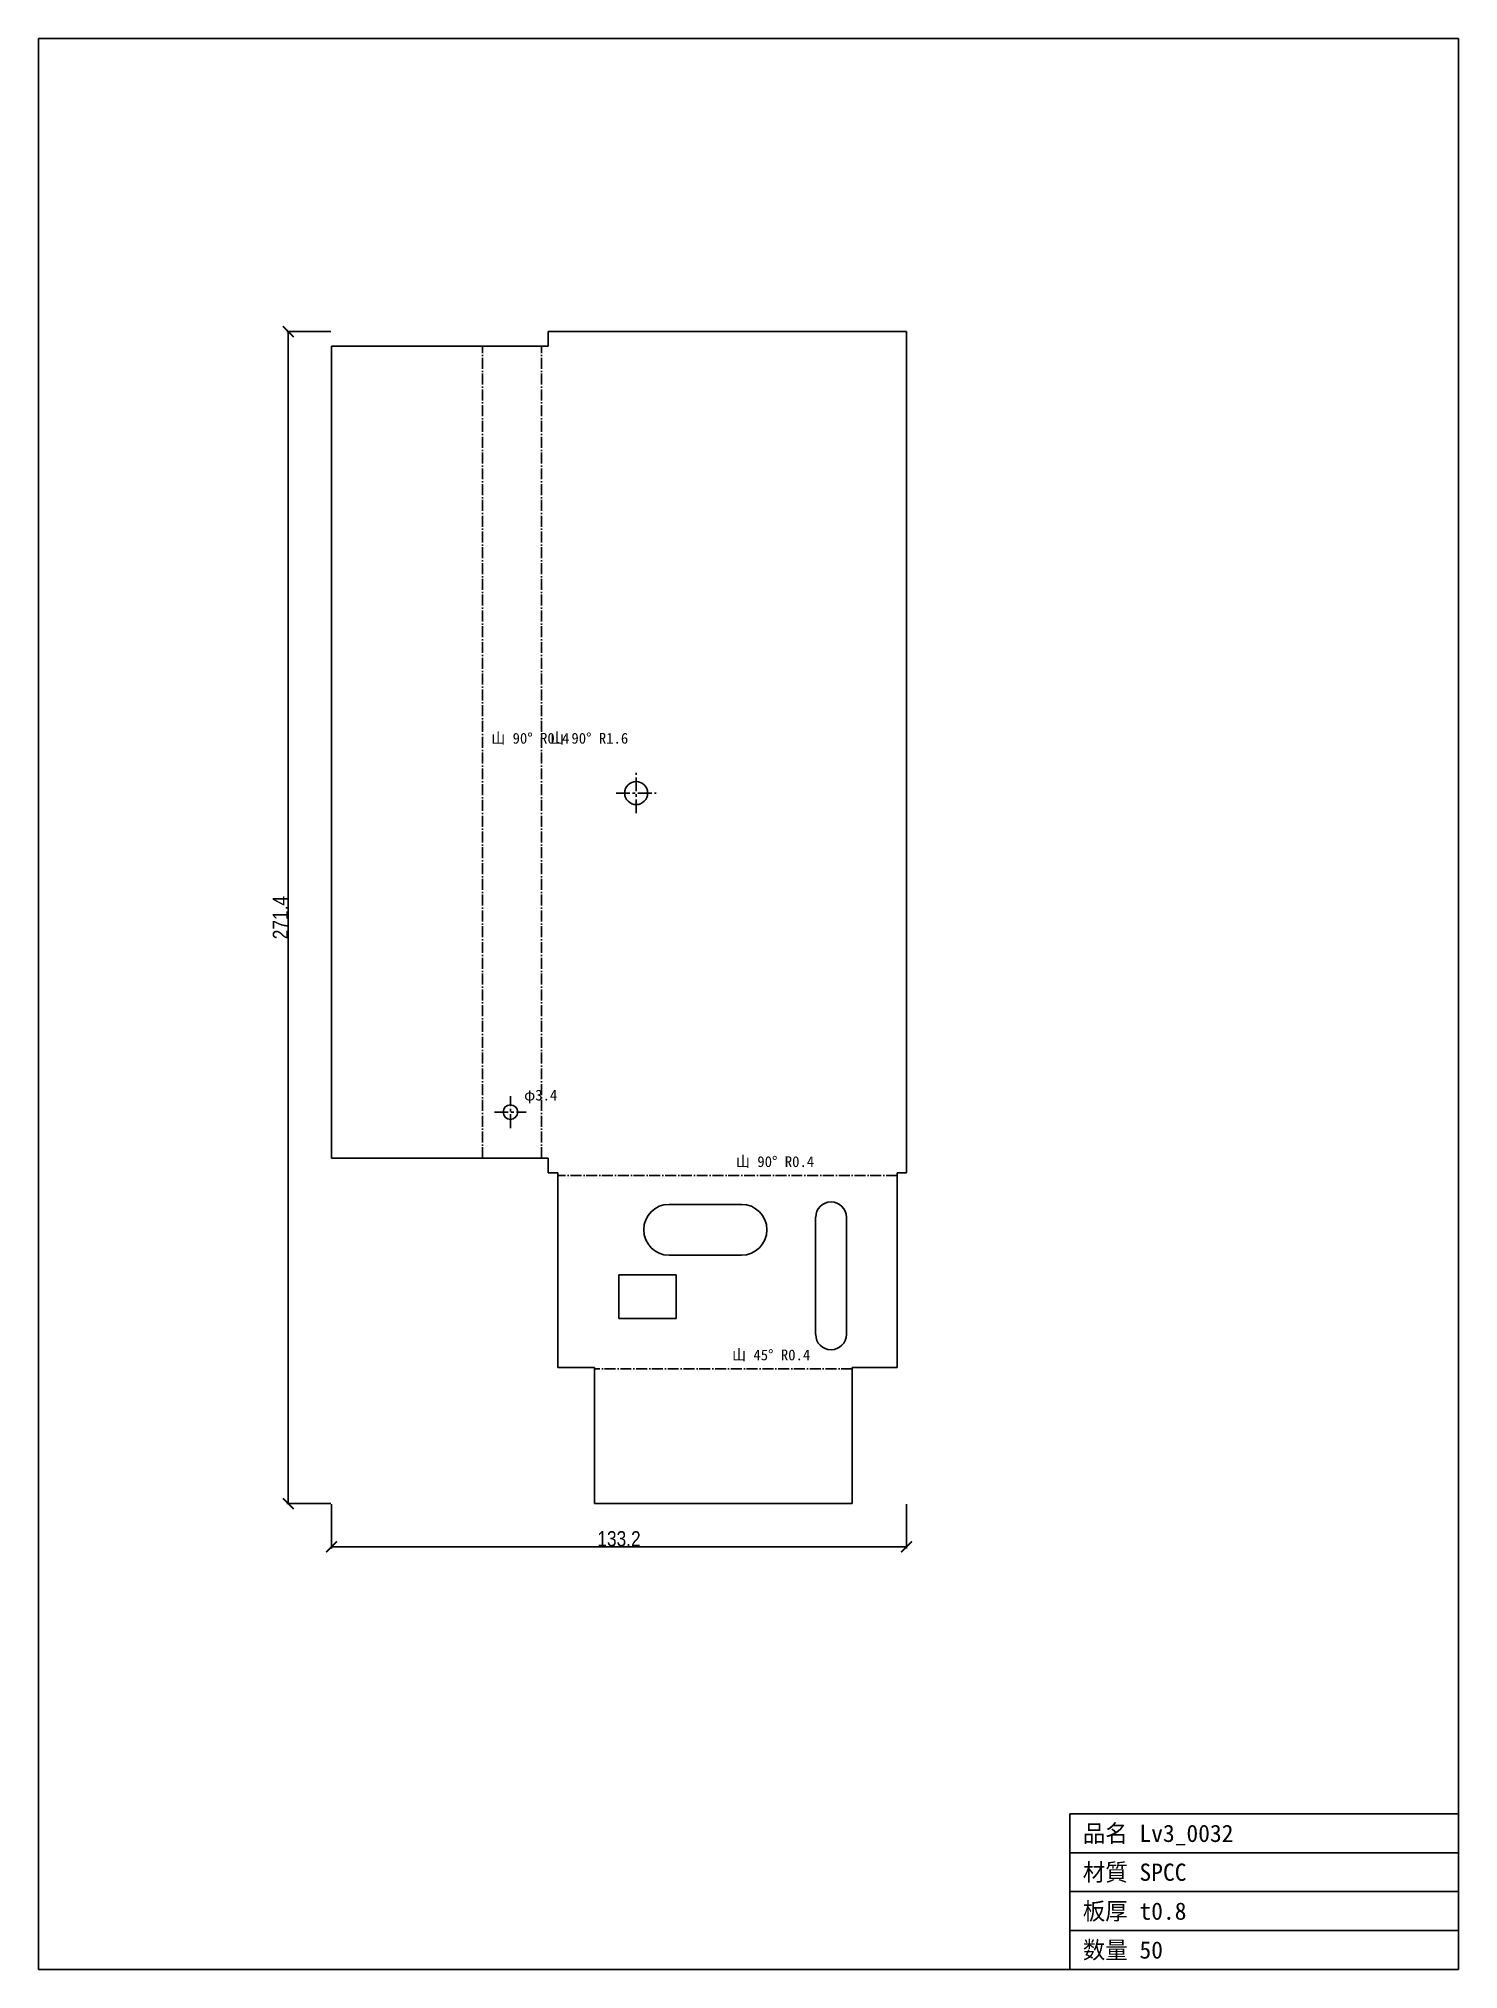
# Model space of a CAD drawing. Header units: millimetres. Extents: x -118 to 211, y -184 to 263.
import ezdxf

# ---------------------------------------------------------------- set-up
doc = ezdxf.new("R2010")
doc.units = ezdxf.units.MM
doc.linetypes.add('CENTER', pattern=[5.08, 3.175, -0.635, 0.635, -0.635])
doc.linetypes.add('DASHDOT', pattern=[3.556, 2.54, -0.508, 0, -0.508])
for name, color, linetype in [('中心線', 7, 'Continuous'), ('図枠', 7, 'Continuous'), ('外形', 7, 'Continuous'), ('寸法', 7, 'Continuous'), ('文字', 7, 'Continuous'), ('曲げ線', 7, 'Continuous')]:
    doc.layers.add(name, color=color, linetype=linetype)
doc.styles.add('OpenSansCondensed-Light', font='OpenSansCondensed-Light.ttf')
doc.dimstyles.new('EZDXF', dxfattribs={"dimtxt": 0.25, "dimasz": 0.175, "dimexe": 0.375, "dimexo": 0.125, "dimgap": 0.1, "dimtad": 1, "dimlfac": 100, "dimzin": 12, "dimdsep": 46, "dimtxsty": 'OpenSansCondensed-Light', "dimblk": 'ARCHTICK', "dimcen": 2.5, "dimazin": 3, "dimtfac": 0.5, "dimtmove": 2, "dimatfit": 3})

# ---------------------------------------------------------------- blocks, each defined once
blk = doc.blocks.new('_ARCHTICK')
at = {"color": 0, "linetype": 'BYBLOCK', "const_width": 0.15}
blk.add_lwpolyline([(-0.5, -0.5), (0.5, 0.5)], dxfattribs=at)

msp = doc.modelspace()

# ---------------------------------------------------------------- linework, layer by layer
at = {"layer": '中心線', "color": 1, "linetype": 'CENTER'}
for p, q in [((20.38, 83.29), (20.38, 92.61)), ((15.72, 87.95), (25.04, 87.95)), ((-12.44, 14.08), (-5.07, 14.08)), ((-8.75, 10.4), (-8.75, 17.77))]:
    msp.add_line(p, q, dxfattribs=at)
at = {"layer": '図枠'}
for p, q in [((210.85, 262.65), (-118.05, 262.65)), ((-118.05, 262.65), (-118.05, -184.42)), ((210.85, -184.42), (210.85, 262.65)), ((120.85, -184.42), (120.85, -148.42)), ((120.85, -148.42), (210.85, -148.42)), ((120.85, -157.42), (210.85, -157.42)), ((120.85, -166.42), (210.85, -166.42)), ((120.85, -175.42), (210.85, -175.42)), ((-118.05, -184.42), (210.85, -184.42))]:
    msp.add_line(p, q, dxfattribs=at)
at = {"layer": '外形'}
for p, q in [((83.01, 194.81), (0, 194.81)), ((0, 194.81), (0, 191.41)), ((83.01, 0), (83.01, 194.81)), ((0, 191.41), (-50.2, 191.41)), ((-50.2, 191.41), (-50.2, 3.4)), ((-50.2, 3.4), (0, 3.4)), ((0, 3.4), (0, 0)), ((0, 0), (2.2, 0)), ((2.2, 0), (2.2, -45.08)), ((80.81, -45.08), (80.81, 0)), ((80.81, 0), (83.01, 0)), ((28.01, -7.27), (44.77, -7.27)), ((61.96, -37.4), (61.96, -10.26)), ((69.07, -10.26), (69.07, -37.4)), ((44.77, -19.04), (28.01, -19.04)), ((16.38, -33.74), (16.38, -23.56)), ((16.38, -23.56), (29.63, -23.56)), ((29.63, -23.56), (29.63, -33.74)), ((29.63, -33.74), (16.38, -33.74)), ((2.2, -45.08), (10.74, -45.08)), ((10.74, -45.08), (10.74, -76.57)), ((70.44, -76.57), (70.44, -45.08)), ((70.44, -45.08), (80.81, -45.08)), ((10.74, -76.57), (70.44, -76.57))]:
    msp.add_line(p, q, dxfattribs=at)
for centre, radius in [((20.38, 87.95), 2.66), ((-8.75, 14.08), 1.69)]:
    msp.add_circle(centre, radius, dxfattribs=at)
for centre, radius, start, end in [((28.01, -13.16), 5.89, 90, -90), ((44.77, -13.16), 5.89, -90, 90), ((65.52, -10.26), 3.55, 0, 180), ((65.52, -37.4), 3.55, 180, 0)]:
    msp.add_arc(centre, radius, start, end, dxfattribs=at)
at = {"layer": '曲げ線', "color": 3, "linetype": 'DASHDOT'}
for p, q in [((-15.19, 3.4), (-15.19, 191.41)), ((-1.57, 3.4), (-1.57, 191.41)), ((80.81, -0.63), (2.2, -0.63)), ((70.44, -45.39), (10.74, -45.39))]:
    msp.add_line(p, q, dxfattribs=at)

# ---------------------------------------------------------------- texts
at = {"layer": '文字'}
for s, height, p in [('山 90° R0.4', 2.5, (-13.19, 99.4)), ('山 90° R1.6', 2.5, (0.43, 99.4)), ('φ3.4', 2.5, (-5.57, 16.77)), ('山 90° R0.4', 2.5, (43.5, 1.37)), ('山 45° R0.4', 2.5, (42.59, -43.39)), ('品名 Lv3_0032', 4, (123.85, -154.92)), ('材質 SPCC', 4, (123.85, -163.92)), ('板厚 t0.8', 4, (123.85, -172.92)), ('数量 50', 4, (123.85, -181.92))]:
    msp.add_text(s, height=height, dxfattribs=at).set_placement(p)

# ---------------------------------------------------------------- dimensions: what is measured, and where the dimension line sits
at = {"layer": '寸法'}
msp.add_linear_dim(base=(-60.2, -76.57), p1=(-50.2, -76.57), p2=(-50.2, 194.81), angle=90, dimstyle='EZDXF', override={"dimtxt": 3.5, "dimasz": 2.5, "dimdec": 1, "dimlfac": 1}, dxfattribs=at).render()
msp.add_linear_dim(base=(-50.2, -86.57), p1=(-50.2, -76.57), p2=(83.01, -76.57), dimstyle='EZDXF', override={"dimtxt": 3.5, "dimasz": 2.5, "dimdec": 1, "dimlfac": 1}, dxfattribs=at).render()

doc.saveas('drawing.dxf')
